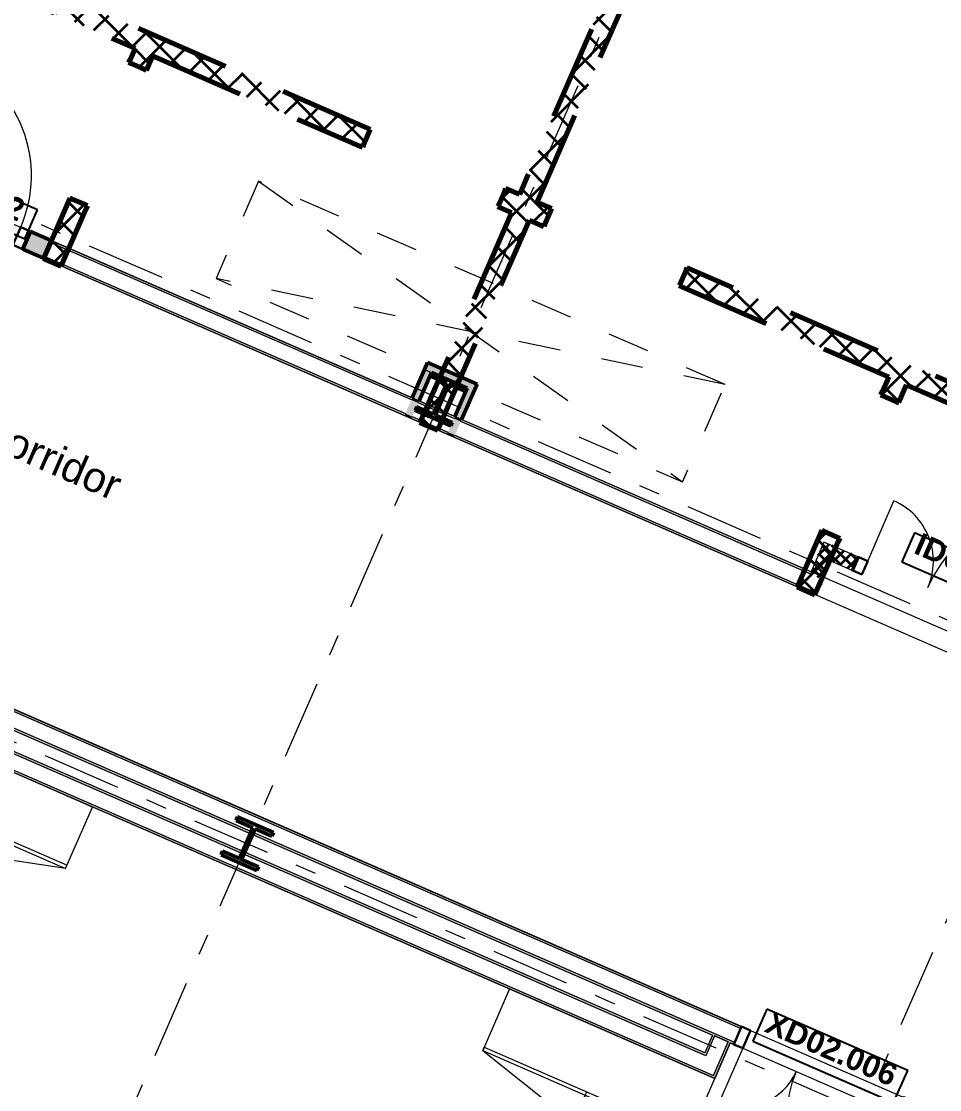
# Model space of a CAD drawing. Header units: millimetres. Extents: x -37281 to 954596, y -59787 to 956680.
# Drawn here: x 38140 to 44293, y -9104 to -1945 of the extents above; entities that cross this region are included whole.
import ezdxf
from ezdxf.enums import TextEntityAlignment as Align

# ---------------------------------------------------------------- set-up
doc = ezdxf.new("R2010")
doc.units = ezdxf.units.MM
doc.header["$MEASUREMENT"] = 0
for name, pattern in [('Dashed', [564.444447, 282.222223, -282.222223]), ('Double Dashed', [1093.611073, 529.166651, -211.666656, 141.111112, -211.666656]), ('Long Dashed', [1058.333302, 634.99999, -423.333311])]:
    doc.linetypes.add(name, pattern=pattern)
for name, color, linetype, lineweight in [('0_Pen_No__1', 7, 'Continuous', 13), ('A-25-M_Wall_Int_Pen_No__1', 7, 'Continuous', 13), ('A-95-P_Drawing_Pen_No__1', 7, 'Continuous', 13), ('ArchiCAD Door Markers_Pen_No__1', 7, 'Continuous', 13), ('ArchiCAD Door Markers_Pen_No__5', 7, 'Continuous', 25), ('ArchiCAD Doors_Pen_No__1', 7, 'Continuous', 13), ('Demolished_A-25-M_Wall_Int_Pen_No__175', 1, 'Continuous', 35), ('Demolished_A-25-M_Wall_Int_Pen_No__177', 1, 'Continuous', 70), ('New_A-25-M_Wall_Int_Pen_No__1', 7, 'Continuous', 13), ('New_A-25-M_Wall_Int_Pen_No__155', 5, 'Continuous', 35), ('New_A-35-M_FFE_Fixed_Pen_No__4', 7, 'Continuous', 20), ('New_ArchiCAD Door Markers_Pen_No__1', 7, 'Continuous', 13), ('New_ArchiCAD Door Markers_Pen_No__5', 7, 'Continuous', 25), ('New_ArchiCAD Doors_Pen_No__1', 7, 'Continuous', 13), ('New_ArchiCAD Zone Stamps_Pen_No__9', 7, 'Continuous', 13)]:
    doc.layers.add(name, color=color, linetype=linetype, lineweight=lineweight)
for name, color, linetype in [('A-15-M_Column_Int', 7, 'Continuous'), ('A-15-MG_Structural_Grid', 7, 'Continuous'), ('A-25-M_Wall_Int', 7, 'Continuous'), ('ArchiCAD Door Markers', 7, 'Continuous'), ('ArchiCAD Doors', 7, 'Continuous'), ('Demolished_A-25-M_Wall_Int', 7, 'Continuous'), ('New_A-05-M_Gross_Int_Circulation', 7, 'Continuous'), ('New_A-25-M_Wall_Int', 7, 'Continuous'), ('New_A-35-M_FFE-Zone', 7, 'Continuous'), ('New_A-35-M_FFE_Fixed', 7, 'Continuous'), ('New_ArchiCAD Door Markers', 7, 'Continuous'), ('New_ArchiCAD Doors', 7, 'Continuous')]:
    doc.layers.add(name, color=color, linetype=linetype)
for name, color, linetype, lineweight, true_color in [('A-15-M_Column_Int_Pen_No__28', 7, 'Continuous', 50, 0x2a2a2a), ('A-15-MG_Structural_Grid_Pen_No__163', 7, 'Continuous', 0, 0x750077), ('A-25-M_Wall_Int_Pen_No__107', 7, 'Continuous', 15, 0xa6a6a6), ('ArchiCAD Doors_Pen_No__43', 7, 'Continuous', 30, 0x444444), ('ArchiCAD Doors_Pen_No__63', 7, 'Continuous', 20, 0x606060), ('New_A-05-M_Gross_Int_Circulation_Pen_No__74', 7, 'Continuous', 20, 0x606060), ('New_A-25-M_Wall_Int_Pen_No__27', 7, 'Continuous', 50, 0x2a2a2a), ('New_A-35-M_FFE-Zone_Pen_No__74', 7, 'Continuous', 20, 0x606060), ('New_ArchiCAD Doors_Pen_No__27', 7, 'Continuous', 50, 0x2a2a2a), ('New_ArchiCAD Doors_Pen_No__43', 7, 'Continuous', 30, 0x444444), ('New_ArchiCAD Doors_Pen_No__63', 7, 'Continuous', 20, 0x606060)]:
    doc.layers.add(name, color=color, linetype=linetype, lineweight=lineweight, true_color=true_color)
doc.styles.add('GENERATED_STYLE_1', font='')
doc.styles.add('GENERATED_STYLE_2', font='')
doc.styles.add('GENERATED_STYLE_3', font='')
doc.styles.add('GENERATED_STYLE_4', font='')
doc.styles.get('GENERATED_STYLE_1').set_extended_font_data('Swis721 BT', bold=True)
doc.styles.get('GENERATED_STYLE_2').set_extended_font_data('Arial', bold=True)
doc.styles.get('GENERATED_STYLE_3').set_extended_font_data('Arial')
doc.styles.get('GENERATED_STYLE_4').set_extended_font_data('Swis721 BT')
pattern_1 = [(45, (0, 0), (-35.35534, 35.35534), []), (135, (0, 0), (35.35534, 35.35534), [])]
pattern_2 = [(45, (0, 0), (-91.92388, 91.92388), []), (135, (0, 0), (91.92388, 91.92388), [])]

# ---------------------------------------------------------------- blocks, each defined once
blk = doc.blocks.new('Materials Lab_INB 2207_2_3', base_point=(39119.4, -12154.1))
at = {"layer": 'New_A-35-M_FFE-Zone_Pen_No__74', "linetype": 'Continuous'}
for p, q in [((42786.2, -9028.5), (37241.4, -6610.7)), ((42890.1, -8790.2), (42786.2, -9028.5)), ((44194.2, -9358.8), (42890.1, -8790.2))]:
    blk.add_line(p, q, dxfattribs=at)
at = {"layer": 'New_ArchiCAD Zone Stamps_Pen_No__9'}
for tag, height, style, p in [('ROOM_NAME', 250, 'GENERATED_STYLE_2', (41292.7, -9338.8)), ('zoneNameLine2', 250, 'GENERATED_STYLE_2', (41104.3, -9770.9)), ('ROOM_NUMBER', 200, 'GENERATED_STYLE_3', (40915.9, -10191.6)), ('measuredAreaCode', 200, 'GENERATED_STYLE_3', (40758.8, -10551.8)), ('DUMMY_649', 200, 'GENERATED_STYLE_3', (41066.2, -10685.8)), ('DUMMY_650', 200, 'GENERATED_STYLE_3', (41555.6, -10899.2)), ('DUMMY_651', 133.3, 'GENERATED_STYLE_3', (41834.9, -11005.7))]:
    blk.add_attdef(tag, text='', height=height, rotation=336.44041, dxfattribs=dict(at, style=style)).set_placement(p, align=Align.TOP_LEFT)
blk = doc.blocks.new('Hub Circulation-Second_SF014_18_3', base_point=(12677, 5772.6))
at = {"layer": 'New_A-05-M_Gross_Int_Circulation_Pen_No__74', "linetype": 'Continuous'}
for p, q in [((49095.7, -8245.2), (35222.8, -2195.9)), ((29646.1, -2873.4), (47957.5, -10858))]:
    blk.add_line(p, q, dxfattribs=at)
at = {"layer": 'New_ArchiCAD Zone Stamps_Pen_No__9'}
for tag, height, style, p in [('ROOM_NAME', 250, 'GENERATED_STYLE_2', (11346.7, 7549.1)), ('zoneNameLine2', 250, 'GENERATED_STYLE_2', (11158.2, 7117)), ('ROOM_NUMBER', 200, 'GENERATED_STYLE_3', (10969.8, 6696.3)), ('measuredAreaCode', 200, 'GENERATED_STYLE_3', (10812.8, 6336.2)), ('ROOM_WALLS_PRM', 200, 'GENERATED_STYLE_3', (11120.2, 6202.1)), ('DUMMY_649', 200, 'GENERATED_STYLE_3', (11749.4, 5927.8)), ('DUMMY_650', 133.3, 'GENERATED_STYLE_3', (12028.6, 5821.2))]:
    blk.add_attdef(tag, text='', height=height, rotation=336.44041, dxfattribs=dict(at, style=style)).set_placement(p, align=Align.TOP_LEFT)
blk = doc.blocks.new('Computer Lab 1_INB 2206_20_3', base_point=(40618.3, 1416.6))
at = {"layer": 'New_A-35-M_FFE-Zone_Pen_No__74', "linetype": 'Continuous'}
blk.add_line((31877.4, -595.3), (45179.2, -6395.6), dxfattribs=at)
at = {"layer": 'New_ArchiCAD Zone Stamps_Pen_No__9'}
for tag, height, style, p in [('ROOM_NAME', 250, 'GENERATED_STYLE_2', (39881.4, 2934.4)), ('zoneNameLine2', 250, 'GENERATED_STYLE_2', (39693, 2502.2)), ('ROOM_NUMBER', 200, 'GENERATED_STYLE_3', (39504.6, 2081.5)), ('measuredAreaCode', 200, 'GENERATED_STYLE_3', (39347.6, 1721.4)), ('DUMMY_649', 200, 'GENERATED_STYLE_3', (39655, 1587.4)), ('DUMMY_650', 200, 'GENERATED_STYLE_3', (40284.1, 1313)), ('DUMMY_651', 133.3, 'GENERATED_STYLE_3', (40563.4, 1206.5))]:
    blk.add_attdef(tag, text='', height=height, rotation=336.44041, dxfattribs=dict(at, style=style)).set_placement(p, align=Align.TOP_LEFT)
blk = doc.blocks.new('Double Door Asymmetric 19')
at = {"layer": 'ArchiCAD Doors_Pen_No__1', "linetype": 'Continuous'}
for p, q in [((-623.4, 0), (-635.4, 0)), ((-623.4, 0), (-623.4, -15)), ((623.4, 0), (623.4, -15)), ((623.4, 0), (635.4, 0)), ((-623.4, -15), (-623.4, -115)), ((623.4, -15), (623.4, -115)), ((-623.4, -130), (-635.4, -130)), ((-623.4, -115), (-623.4, -130)), ((623.4, -115), (623.4, -130)), ((623.4, -130), (635.4, -130))]:
    blk.add_line(p, q, dxfattribs=at)
at = {"layer": 'ArchiCAD Doors_Pen_No__43', "linetype": 'Continuous'}
for p, q in [((-557.4, 0), (-623.4, 0)), ((-623.4, 0), (-623.4, -130)), ((-557.4, -130), (-557.4, 0)), ((623.4, 0), (557.4, 0)), ((557.4, 0), (557.4, -130)), ((623.4, -130), (623.4, 0)), ((-623.4, -130), (-557.4, -130)), ((557.4, -130), (623.4, -130))]:
    blk.add_line(p, q, dxfattribs=at)
at = {"layer": 'ArchiCAD Doors_Pen_No__63', "linetype": 'Continuous'}
for p, q in [((-557.4, 0), (-557.4, 724.9)), ((557.4, 0), (557.4, 390))]:
    blk.add_line(p, q, dxfattribs=at)
for centre, radius, start, end in [((-557.4, 0), 724.9, 0, 90), ((557.4, 0), 390, 90, 180)]:
    blk.add_arc(centre, radius, start, end, dxfattribs=at)
blk = doc.blocks.new('Door Stamp 17_3')
at = {"layer": 'ArchiCAD Door Markers_Pen_No__5', "linetype": 'Continuous'}
for p, q in [((514.6, -70), (-514.6, -70)), ((-514.6, -70), (-514.6, -305.7)), ((514.6, -70), (-514.6, -70)), ((514.6, -305.7), (514.6, -70)), ((-514.6, -305.7), (514.6, -305.7))]:
    blk.add_line(p, q, dxfattribs=at)
at = {"layer": 'ArchiCAD Door Markers_Pen_No__1', "style": 'GENERATED_STYLE_2'}
blk.add_attdef('AC_WIDO_ID', text='', height=150, rotation=180, dxfattribs=at).set_placement((457.5, -21.1), align=Align.BOTTOM_LEFT)
blk = doc.blocks.new('Wall_17_3', base_point=(47983.5, -10869.4))
at = {"layer": 'A-25-M_Wall_Int_Pen_No__107', "linetype": 'Continuous'}
for points in [[(37171.8, -6154.9), (37165.8, -6168.7), (42959.7, -8695.1), (42965.7, -8681.3)], [(37119.8, -6274.1), (42913.7, -8800.5), (42919.7, -8786.7), (37125.8, -6260.3)]]:
    blk.add_hatch(color=256, dxfattribs=at).paths.add_polyline_path(points)
at = {"layer": 'A-25-M_Wall_Int_Pen_No__1', "linetype": 'Continuous'}
for p, q in [((42959.7, -8695.1), (37165.8, -6168.7)), ((37125.8, -6260.3), (42919.7, -8786.7)), ((42919.7, -8786.7), (42959.7, -8695.1)), ((42965.7, -8681.3), (42954.7, -8676.5)), ((42959.7, -8695.1), (42965.7, -8681.3)), ((42913.7, -8800.5), (42902.7, -8795.7)), ((42913.7, -8800.5), (42919.7, -8786.7))]:
    blk.add_line(p, q, dxfattribs=at)
at = {"layer": 'A-25-M_Wall_Int_Pen_No__1', "linetype": 'Continuous', "flags": 128}
for points in [[(42965.7, -8681.3), (37171.8, -6154.9)], [(37330.7, -6366), (42770.9, -8738.2)], [(42784.7, -8744.2), (42876.4, -8784.2)], [(42890.1, -8790.2), (42913.7, -8800.5)]]:
    blk.add_lwpolyline(points, dxfattribs=at)
at = {"layer": 'ArchiCAD Door Markers'}
ref = blk.add_blockref('Door Stamp 17_3', (43485.2, -9049.7), dxfattribs=dict(at, rotation=156.4404223514509))
ref.add_attrib('AC_WIDO_ID', 'XD02.006', dxfattribs={"layer": 'ArchiCAD Door Markers_Pen_No__1', "color": 7, "height": 150, "rotation": 336.44042, "style": 'GENERATED_STYLE_2'}).set_placement((43093.8, -8753.7), align=Align.BOTTOM_LEFT)
at = {"layer": 'ArchiCAD Doors', "color": 251, "linetype": 'Continuous', "lineweight": 20, "true_color": 0x606060, "zscale": 1000, "rotation": 156.4404223514508}
blk.add_blockref('Double Door Asymmetric 19', (43485.2, -9049.7), dxfattribs=at)
blk = doc.blocks.new('Wall_45_3', base_point=(38288, -3532.5))
at = {"layer": 'A-25-M_Wall_Int_Pen_No__107', "linetype": 'Continuous'}
for points in [[(40759.4, -4468.3), (38340, -3413.3), (38334, -3427.1), (40753.4, -4482.1)], [(40713.4, -4573.7), (38294, -3518.7), (38288, -3532.5), (40707.4, -4587.5)], [(41044.6, -4592.7), (40805.2, -4488.3), (40799.2, -4502.1), (41038.6, -4606.4)], [(40998.6, -4698.1), (40759.3, -4593.7), (40753.3, -4607.5), (40992.6, -4711.8)], [(43431.2, -5633.4), (41090.4, -4612.7), (41084.4, -4626.4), (43425.2, -5647.1)], [(43462.7, -5772.6), (41044.5, -4718.1), (41038.5, -4731.8), (43456.7, -5786.3)], [(43425.2, -5647.1), (43435.5, -5651.6), (43431.2, -5633.4)], [(43462.7, -5772.6), (43456.7, -5786.3), (43468.1, -5791.3), (43463.9, -5773.1)]]:
    blk.add_hatch(color=256, dxfattribs=at).paths.add_polyline_path(points)
at = {"layer": 'New_A-25-M_Wall_Int_Pen_No__155', "linetype": 'Continuous', "lineweight": 0, "true_color": 0x00007f}
for points in [[(40799.2, -4502.1), (40753.4, -4482.1), (40713.4, -4573.7), (40759.3, -4593.7)], [(40805.2, -4488.3), (40759.4, -4468.3), (40753.4, -4482.1), (40799.2, -4502.1)], [(40759.3, -4593.7), (40713.4, -4573.7), (40707.4, -4587.5), (40753.3, -4607.5)], [(41084.4, -4626.4), (41038.6, -4606.4), (40998.6, -4698.1), (41044.5, -4718.1)], [(41090.4, -4612.7), (41044.6, -4592.7), (41038.6, -4606.4), (41084.4, -4626.4)], [(41044.5, -4718.1), (40998.6, -4698.1), (40992.6, -4711.8), (41038.5, -4731.8)]]:
    blk.add_hatch(color=176, dxfattribs=at).paths.add_polyline_path(points)
at = {"layer": 'New_A-25-M_Wall_Int_Pen_No__155', "linetype": 'Continuous'}
h = blk.add_hatch(dxfattribs=at)
h.set_pattern_fill('Grid_5x5_Diagonal_0003', color=256, style=0, pattern_type=2)
h.set_pattern_definition(pattern_1)
h.paths.add_polyline_path([(43462.7, -5772.6), (43463.9, -5773.1), (43463.4, -5770.9)])
at = {"layer": 'A-25-M_Wall_Int_Pen_No__1', "linetype": 'Continuous'}
for p, q in [((40753.4, -4482.1), (38334, -3427.1)), ((38294, -3518.7), (40713.4, -4573.7)), ((41038.6, -4606.4), (40799.2, -4502.1)), ((40759.3, -4593.7), (40998.6, -4698.1)), ((43435.5, -5651.6), (41084.4, -4626.4)), ((41044.5, -4718.1), (43396.7, -5743.8)), ((43396.7, -5743.8), (43462.7, -5772.6))]:
    blk.add_line(p, q, dxfattribs=at)
at = {"layer": 'A-25-M_Wall_Int_Pen_No__1', "linetype": 'Continuous', "flags": 128}
for points in [[(38294, -3518.7), (38334, -3427.1)], [(38334, -3427.1), (38340, -3413.3)], [(40759.4, -4468.3), (38340, -3413.3)], [(38288, -3532.5), (38294, -3518.7)], [(38288, -3532.5), (43468.1, -5791.3)], [(41044.6, -4592.7), (40805.2, -4488.3)], [(43431.2, -5633.4), (41090.4, -4612.7)]]:
    blk.add_lwpolyline(points, dxfattribs=at)
blk = doc.blocks.new('Door Stamp 17[4]_3', base_point=(37687.6, -3270.7))
at = {"layer": 'New_ArchiCAD Door Markers_Pen_No__5', "linetype": 'Continuous'}
for p, q in [((37352.4, -2817.1), (37267.8, -3011.2)), ((38248.1, -3207.7), (37352.4, -2817.1)), ((37267.8, -3011.2), (38163.4, -3401.8)), ((37267.8, -3011.2), (38163.4, -3401.8)), ((38163.4, -3401.8), (38248.1, -3207.7))]:
    blk.add_line(p, q, dxfattribs=at)
at = {"layer": 'New_ArchiCAD Door Markers_Pen_No__1', "style": 'GENERATED_STYLE_1'}
blk.add_attdef('AC_WIDO_ID', text='', height=150, rotation=336.44041, dxfattribs=at).set_placement((37321.7, -2990), align=Align.BOTTOM_LEFT)
blk = doc.blocks.new('Door 19[3]_3')
at = {"layer": 'New_ArchiCAD Doors_Pen_No__27', "linetype": 'Continuous'}
for p, q in [((37276.7, -2949.7), (37224.7, -3068.8)), ((38202.5, -3353.4), (38150.5, -3472.5))]:
    blk.add_line(p, q, dxfattribs=at)
at = {"layer": 'New_ArchiCAD Doors_Pen_No__43', "linetype": 'Continuous'}
for p, q in [((37276.7, -2949.7), (37224.7, -3068.8)), ((37231.1, -3071.6), (37283.1, -2952.5)), ((37283.1, -2952.5), (37276.7, -2949.7)), ((37283.1, -2952.5), (37343.6, -2978.9)), ((37343.6, -2978.9), (37291.6, -3098)), ((37231.1, -3071.6), (37224.7, -3068.8)), ((37291.6, -3098), (37231.1, -3071.6)), ((38083.6, -3443.4), (38135.6, -3324.2)), ((38135.6, -3324.2), (38196.1, -3350.6)), ((38196.1, -3350.6), (38144.1, -3469.7)), ((38202.5, -3353.4), (38150.5, -3472.5)), ((38196.1, -3350.6), (38202.5, -3353.4)), ((38144.1, -3469.7), (38083.6, -3443.4)), ((38144.1, -3469.7), (38150.5, -3472.5))]:
    blk.add_line(p, q, dxfattribs=at)
at = {"layer": 'New_ArchiCAD Doors_Pen_No__63', "linetype": 'Continuous'}
blk.add_line((37343.6, -2978.9), (37688.9, -2186.9), dxfattribs=at)
blk.add_arc((37343.6, -2978.9), 864, 336.44041, 66.44041, dxfattribs=at)
at = {"layer": 'New_ArchiCAD Door Markers'}
ref = blk.add_blockref('Door Stamp 17[4]_3', (37687.6, -3270.7), dxfattribs=at)
ref.add_attrib('AC_WIDO_ID', 'ID02.002', dxfattribs={"layer": 'New_ArchiCAD Door Markers_Pen_No__1', "color": 7, "height": 150, "rotation": 336.44041, "style": 'GENERATED_STYLE_1'}).set_placement((37321.7, -2990), align=Align.BOTTOM_LEFT)
blk = doc.blocks.new('Wall_54_3', base_point=(38288, -3532.5))
at = {"layer": 'New_A-25-M_Wall_Int_Pen_No__155', "linetype": 'Continuous', "lineweight": 0, "true_color": 0x00007f}
for points in [[(35274.7, -2076.7), (35222.8, -2195.9), (37224.7, -3068.8), (37276.7, -2949.7)], [(38150.5, -3472.5), (38288, -3532.5), (38340, -3413.3), (38202.5, -3353.4)]]:
    blk.add_hatch(color=176, dxfattribs=at).paths.add_polyline_path(points)
at = {"layer": 'New_A-25-M_Wall_Int_Pen_No__27', "linetype": 'Continuous'}
for p, q in [((37276.7, -2949.7), (37224.7, -3068.8)), ((38202.5, -3353.4), (38150.5, -3472.5))]:
    blk.add_line(p, q, dxfattribs=at)
at = {"layer": 'New_A-25-M_Wall_Int_Pen_No__27', "linetype": 'Continuous', "flags": 128}
for points in [[(35274.7, -2076.7), (35222.8, -2195.9)], [(37276.7, -2949.7), (35274.7, -2076.7)], [(35222.8, -2195.9), (37224.7, -3068.8)], [(38340, -3413.3), (38202.5, -3353.4)], [(38288, -3532.5), (38340, -3413.3)], [(38150.5, -3472.5), (38288, -3532.5)]]:
    blk.add_lwpolyline(points, dxfattribs=at)
at = {"layer": 'New_ArchiCAD Doors', "color": 251, "linetype": 'Continuous', "lineweight": 20, "true_color": 0x606060}
blk.add_blockref('Door 19[3]_3', (0, 0), dxfattribs=at)
blk = doc.blocks.new('Wall_61_3', base_point=(37107.6, -6552.3))
at = {"layer": 'A-25-M_Wall_Int_Pen_No__107', "linetype": 'Continuous'}
for points in [[(42719, -8857.4), (37278.7, -6485.1), (37272.7, -6498.9), (42726.8, -8877.1)], [(37226.8, -6604.3), (42786.2, -9028.5), (42778.5, -9008.7), (37232.8, -6590.5)]]:
    blk.add_hatch(color=256, dxfattribs=at).paths.add_polyline_path(points)
at = {"layer": 'A-25-M_Wall_Int_Pen_No__1', "linetype": 'Continuous'}
for p, q in [((42726.8, -8877.1), (37272.7, -6498.9)), ((37232.8, -6590.5), (42778.5, -9008.7))]:
    blk.add_line(p, q, dxfattribs=at)
at = {"layer": 'A-25-M_Wall_Int_Pen_No__1', "linetype": 'Continuous', "flags": 128}
for points in [[(37272.7, -6498.9), (37232.8, -6590.5)], [(42719, -8857.4), (37278.7, -6485.1)], [(37226.8, -6604.3), (42786.2, -9028.5)]]:
    blk.add_lwpolyline(points, dxfattribs=at)
blk = doc.blocks.new('Wall_62_3', base_point=(42786.2, -9028.5))
at = {"layer": 'A-25-M_Wall_Int_Pen_No__107', "linetype": 'Continuous'}
for points in [[(42770.9, -8738.2), (42719, -8857.4), (42726.8, -8877.1), (42784.7, -8744.2)], [(42786.2, -9028.5), (42890.1, -8790.2), (42876.4, -8784.2), (42778.5, -9008.7)]]:
    blk.add_hatch(color=256, dxfattribs=at).paths.add_polyline_path(points)
at = {"layer": 'A-25-M_Wall_Int_Pen_No__1', "linetype": 'Continuous'}
for p, q in [((42784.7, -8744.2), (42726.8, -8877.1)), ((42778.5, -9008.7), (42876.4, -8784.2))]:
    blk.add_line(p, q, dxfattribs=at)
at = {"layer": 'A-25-M_Wall_Int_Pen_No__1', "linetype": 'Continuous', "flags": 128}
for points in [[(42770.9, -8738.2), (42719, -8857.4)], [(42876.4, -8784.2), (42784.7, -8744.2)], [(42786.2, -9028.5), (42890.1, -8790.2)]]:
    blk.add_lwpolyline(points, dxfattribs=at)
blk = doc.blocks.new('Wall_84_3', base_point=(40810.9, -4633.3))
at = {"layer": 'Demolished_A-25-M_Wall_Int_Pen_No__175', "linetype": 'Continuous'}
h = blk.add_hatch(dxfattribs=at)
h.set_pattern_fill('Concrete_Block_0003', color=256, style=0, pattern_type=2)
h.set_pattern_definition(pattern_2)
h.paths.add_polyline_path([(45344.2, 5763), (41476.9, -3105.9), (41490.6, -3111.9), (41582.3, -3151.9), (41596, -3157.9), (45463.4, 5711), (45449.6, 5717), (45357.9, 5757)])
h = blk.add_hatch(dxfattribs=at)
h.set_pattern_fill('Concrete_Block_0003', color=256, style=0, pattern_type=2)
h.set_pattern_definition(pattern_2)
h.paths.add_polyline_path([(41424.9, -3225.1), (40810.9, -4633.3), (40824.6, -4639.3), (40916.3, -4679.3), (40930, -4685.3), (41544.1, -3277.1), (41530.3, -3271.1), (41438.7, -3231.1)])
at = {"layer": 'Demolished_A-25-M_Wall_Int_Pen_No__177', "linetype": 'Long Dashed', "flags": 128}
for points in [[(45344.2, 5763), (41476.9, -3105.9)], [(41596, -3157.9), (45463.4, 5711)], [(41424.9, -3225.1), (40810.9, -4633.3)], [(40930, -4685.3), (41544.1, -3277.1)], [(40810.9, -4633.3), (40930, -4685.3)]]:
    blk.add_lwpolyline(points, dxfattribs=at)
blk = doc.blocks.new('Wall_85_3', base_point=(49735.5, -6852))
at = {"layer": 'Demolished_A-25-M_Wall_Int_Pen_No__175', "linetype": 'Continuous'}
h = blk.add_hatch(dxfattribs=at)
h.set_pattern_fill('Concrete_Block_0003', color=256, style=0, pattern_type=2)
h.set_pattern_definition(pattern_2)
h.paths.add_polyline_path([(34299.4, -115.4), (40425.4, -2788.9), (40431.4, -2775.1), (40471.4, -2683.5), (40477.4, -2669.7), (34351.4, 3.8), (34345.4, -10), (34305.4, -101.6)])
h = blk.add_hatch(dxfattribs=at)
h.set_pattern_fill('Concrete_Block_0003', color=256, style=0, pattern_type=2)
h.set_pattern_definition(pattern_2)
h.paths.add_polyline_path([(41339.2, -3171.3), (41333.2, -3185.1), (41640.4, -3319.1), (41646.4, -3305.4), (41686.4, -3213.7), (41692.3, -3200), (41385.2, -3065.9), (41379.2, -3079.7)])
h = blk.add_hatch(dxfattribs=at)
h.set_pattern_fill('Concrete_Block_0003', color=256, style=0, pattern_type=2)
h.set_pattern_definition(pattern_2)
h.paths.add_polyline_path([(42554.1, -3701.5), (42548.1, -3715.3), (48674.2, -6388.8), (48680.2, -6375.1), (48720.2, -6283.4), (48726.2, -6269.7), (42600.1, -3596.1), (42594.1, -3609.9)])
at = {"layer": 'Demolished_A-25-M_Wall_Int_Pen_No__177', "linetype": 'Long Dashed'}
for p, q in [((40471.4, -2683.5), (40431.4, -2775.1)), ((40477.4, -2669.7), (40457.3, -2660.9)), ((40477.4, -2669.7), (40471.4, -2683.5)), ((40425.4, -2788.9), (40405.3, -2780.1)), ((40431.4, -2775.1), (40425.4, -2788.9)), ((41385.2, -3065.9), (41379.2, -3079.7)), ((41385.2, -3065.9), (41405.4, -3074.7)), ((41379.2, -3079.7), (41339.2, -3171.3)), ((41339.2, -3171.3), (41333.2, -3185.1)), ((41333.2, -3185.1), (41353.4, -3193.9)), ((41686.4, -3213.7), (41646.4, -3305.4)), ((41692.3, -3200), (41672.2, -3191.2)), ((41692.3, -3200), (41686.4, -3213.7)), ((41640.4, -3319.1), (41620.2, -3310.3)), ((41646.4, -3305.4), (41640.4, -3319.1)), ((42594.1, -3609.9), (42554.1, -3701.5)), ((42600.1, -3596.1), (42594.1, -3609.9)), ((42600.1, -3596.1), (42620.3, -3604.9)), ((42554.1, -3701.5), (42548.1, -3715.3)), ((42548.1, -3715.3), (42568.3, -3724.1))]:
    blk.add_line(p, q, dxfattribs=at)
at = {"layer": 'Demolished_A-25-M_Wall_Int_Pen_No__177', "linetype": 'Long Dashed', "flags": 128}
for points in [[(40477.4, -2669.7), (34351.4, 3.8)], [(35837.4, -786.6), (38902.2, -2124.1)], [(39021.4, -2176.1), (40425.4, -2788.9)], [(41476.9, -3105.9), (41385.2, -3065.9)], [(41333.2, -3185.1), (41424.9, -3225.1)], [(41692.3, -3200), (41596, -3157.9)], [(41544.1, -3277.1), (41640.4, -3319.1)], [(48726.2, -6269.7), (42600.1, -3596.1)], [(42548.1, -3715.3), (43952.3, -4328.1)], [(44071.4, -4380.1), (47136.3, -5717.6)]]:
    blk.add_lwpolyline(points, dxfattribs=at)
blk = doc.blocks.new('Wall_87_3', base_point=(38902.2, -2124.1))
at = {"layer": 'Demolished_A-25-M_Wall_Int_Pen_No__175', "linetype": 'Continuous'}
h = blk.add_hatch(dxfattribs=at)
h.set_pattern_fill('Concrete_Block_0003', color=256, style=0, pattern_type=2)
h.set_pattern_definition(pattern_2)
h.paths.add_polyline_path([(38859.8, -2221.4), (38873.6, -2227.4), (38965.2, -2267.4), (38979, -2273.4), (39021.4, -2176.1), (39007.6, -2170.1), (38916, -2130.1), (38902.2, -2124.1)])
h = blk.add_hatch(dxfattribs=at)
h.set_pattern_fill('Concrete_Block_0003', color=256, style=0, pattern_type=2)
h.set_pattern_definition(pattern_2)
h.paths.add_polyline_path([(38463.9, -3129.4), (38287.8, -3533.2), (38301.6, -3539.2), (38393.2, -3579.1), (38407, -3585.1), (38583.1, -3181.3), (38569.3, -3175.3), (38477.7, -3135.4)])
at = {"layer": 'Demolished_A-25-M_Wall_Int_Pen_No__177', "linetype": 'Long Dashed'}
for p, q in [((38859.8, -2221.4), (38868.6, -2201.3)), ((38873.6, -2227.4), (38859.8, -2221.4)), ((38965.2, -2267.4), (38873.6, -2227.4)), ((38979, -2273.4), (38965.2, -2267.4)), ((38979, -2273.4), (38987.8, -2253.2)), ((38463.9, -3129.4), (38455.1, -3149.5)), ((38477.7, -3135.4), (38463.9, -3129.4)), ((38569.3, -3175.3), (38477.7, -3135.4)), ((38583.1, -3181.3), (38569.3, -3175.3)), ((38583.1, -3181.3), (38574.3, -3201.5))]:
    blk.add_line(p, q, dxfattribs=at)
at = {"layer": 'Demolished_A-25-M_Wall_Int_Pen_No__177', "linetype": 'Long Dashed', "flags": 128}
for points in [[(38902.2, -2124.1), (38859.8, -2221.4)], [(38979, -2273.4), (39021.4, -2176.1)], [(38463.9, -3129.4), (38287.8, -3533.2)], [(38407, -3585.1), (38583.1, -3181.3)], [(38287.8, -3533.2), (38407, -3585.1)]]:
    blk.add_lwpolyline(points, dxfattribs=at)
blk = doc.blocks.new('Wall_90_3', base_point=(43457.7, -5787.5))
at = {"layer": 'Demolished_A-25-M_Wall_Int_Pen_No__175', "linetype": 'Continuous'}
h = blk.add_hatch(dxfattribs=at)
h.set_pattern_fill('Concrete_Block_0003', color=256, style=0, pattern_type=2)
h.set_pattern_definition(pattern_2)
h.paths.add_polyline_path([(43952.3, -4328.1), (43900, -4447.8), (43913.8, -4453.8), (44005.4, -4493.8), (44019.2, -4499.8), (44071.4, -4380.1), (44057.7, -4374.1), (43966, -4334.1)])
h = blk.add_hatch(dxfattribs=at)
h.set_pattern_fill('Concrete_Block_0003', color=256, style=0, pattern_type=2)
h.set_pattern_definition(pattern_2)
h.paths.add_polyline_path([(43504.1, -5355.8), (43338.5, -5735.5), (43352.3, -5741.5), (43443.9, -5781.5), (43457.7, -5787.5), (43623.3, -5407.7), (43609.5, -5401.7), (43517.9, -5361.8)])
at = {"layer": 'Demolished_A-25-M_Wall_Int_Pen_No__177', "linetype": 'Long Dashed'}
for p, q in [((43900, -4447.8), (43908.8, -4427.7)), ((43900, -4447.8), (43913.8, -4453.8)), ((43913.8, -4453.8), (44005.4, -4493.8)), ((44005.4, -4493.8), (44019.2, -4499.8)), ((44019.2, -4499.8), (44028, -4479.6)), ((43504.1, -5355.8), (43495.3, -5375.9)), ((43504.1, -5355.8), (43517.9, -5361.8)), ((43517.9, -5361.8), (43609.5, -5401.7)), ((43609.5, -5401.7), (43623.3, -5407.7)), ((43623.3, -5407.7), (43614.5, -5427.9))]:
    blk.add_line(p, q, dxfattribs=at)
at = {"layer": 'Demolished_A-25-M_Wall_Int_Pen_No__177', "linetype": 'Long Dashed', "flags": 128}
for points in [[(43952.3, -4328.1), (43900, -4447.8)], [(44019.2, -4499.8), (44071.4, -4380.1)], [(43504.1, -5355.8), (43338.5, -5735.5)], [(43457.7, -5787.5), (43623.3, -5407.7)], [(43338.5, -5735.5), (43457.7, -5787.5)]]:
    blk.add_lwpolyline(points, dxfattribs=at)
blk = doc.blocks.new('Wall_103_3', base_point=(40992.6, -4711.8))
at = {"layer": 'New_A-25-M_Wall_Int_Pen_No__155', "linetype": 'Continuous', "lineweight": 0, "true_color": 0x00007f}
blk.add_hatch(color=176, dxfattribs=at).paths.add_polyline_path([(41090.4, -4612.7), (41193.5, -4376.3), (41127.7, -4402.2), (41044.6, -4592.7)])
at = {"layer": 'New_A-25-M_Wall_Int_Pen_No__27', "linetype": 'Continuous', "flags": 128}
for points in [[(41127.7, -4402.2), (41044.6, -4592.7)], [(41090.4, -4612.7), (41193.5, -4376.3)]]:
    blk.add_lwpolyline(points, dxfattribs=at)
blk = doc.blocks.new('Wall_106_3', base_point=(40753.3, -4607.5))
at = {"layer": 'New_A-25-M_Wall_Int_Pen_No__155', "linetype": 'Continuous', "lineweight": 0, "true_color": 0x00007f}
blk.add_hatch(color=176, dxfattribs=at).paths.add_polyline_path([(40805.2, -4488.3), (40888.3, -4297.8), (40862.5, -4232), (40759.4, -4468.3)])
at = {"layer": 'New_A-25-M_Wall_Int_Pen_No__27', "linetype": 'Continuous', "flags": 128}
for points in [[(40862.5, -4232), (40759.4, -4468.3)], [(40805.2, -4488.3), (40888.3, -4297.8)]]:
    blk.add_lwpolyline(points, dxfattribs=at)
blk = doc.blocks.new('Wall_107_3', base_point=(40888.3, -4297.8))
at = {"layer": 'New_A-25-M_Wall_Int_Pen_No__155', "linetype": 'Continuous', "lineweight": 0, "true_color": 0x00007f}
blk.add_hatch(color=176, dxfattribs=at).paths.add_polyline_path([(40888.3, -4297.8), (41127.7, -4402.2), (41193.5, -4376.3), (40862.5, -4232)])
at = {"layer": 'New_A-25-M_Wall_Int_Pen_No__27', "linetype": 'Continuous', "flags": 128}
for points in [[(41193.5, -4376.3), (40862.5, -4232)], [(40888.3, -4297.8), (41127.7, -4402.2)]]:
    blk.add_lwpolyline(points, dxfattribs=at)
blk = doc.blocks.new('Door Stamp 17[23]_3', base_point=(44397.6, -5923.9))
at = {"layer": 'New_ArchiCAD Door Markers_Pen_No__5', "linetype": 'Continuous'}
for p, q in [((44124.1, -5373.7), (44039.5, -5567.9)), ((45019.8, -5764.3), (44124.1, -5373.7)), ((44039.5, -5567.9), (44935.2, -5958.4)), ((44039.5, -5567.9), (44935.2, -5958.4)), ((44935.2, -5958.4), (45019.8, -5764.3))]:
    blk.add_line(p, q, dxfattribs=at)
at = {"layer": 'New_ArchiCAD Door Markers_Pen_No__1', "style": 'GENERATED_STYLE_1'}
blk.add_attdef('AC_WIDO_ID', text='', height=150, rotation=336.44041, dxfattribs=at).set_placement((44093.4, -5546.6), align=Align.BOTTOM_LEFT)
blk = doc.blocks.new('Double Door Asymmetric 19[24]_3')
at = {"layer": 'New_ArchiCAD Doors_Pen_No__1', "linetype": 'Continuous'}
for p, q in [((43739.3, -5544.6), (43710.6, -5610.6)), ((43744.3, -5533.2), (43739.3, -5544.6)), ((43710.6, -5610.6), (43705.6, -5622.1)), ((45123.5, -6148.2), (45094.7, -6214.2)), ((45128.5, -6136.7), (45123.5, -6148.2)), ((45094.7, -6214.2), (45089.7, -6225.6))]:
    blk.add_line(p, q, dxfattribs=at)
at = {"layer": 'New_ArchiCAD Doors_Pen_No__43', "linetype": 'Continuous'}
for p, q in [((43744.3, -5533.2), (43705.6, -5622.1)), ((43750.8, -5536), (43712, -5624.9)), ((43750.8, -5536), (43744.3, -5533.2)), ((43811.3, -5562.3), (43750.8, -5536)), ((43772.5, -5651.3), (43811.3, -5562.3)), ((43712, -5624.9), (43705.6, -5622.1)), ((43712, -5624.9), (43772.5, -5651.3)), ((45061.6, -6107.5), (45022.8, -6196.5)), ((45122.1, -6133.9), (45061.6, -6107.5)), ((45083.3, -6222.8), (45122.1, -6133.9)), ((45128.5, -6136.7), (45089.7, -6225.6)), ((45122.1, -6133.9), (45128.5, -6136.7)), ((45022.8, -6196.5), (45083.3, -6222.8)), ((45083.3, -6222.8), (45089.7, -6225.6))]:
    blk.add_line(p, q, dxfattribs=at)
at = {"layer": 'New_ArchiCAD Doors_Pen_No__63', "linetype": 'Continuous'}
for p, q in [((43811.3, -5562.3), (43987.1, -5159)), ((45061.6, -6107.5), (45430.9, -5260.6))]:
    blk.add_line(p, q, dxfattribs=at)
for centre, radius, start, end in [((43811.3, -5562.3), 440, 336.44041, 66.44041), ((45061.6, -6107.5), 924, 66.44041, 156.44041)]:
    blk.add_arc(centre, radius, start, end, dxfattribs=at)
at = {"layer": 'New_ArchiCAD Door Markers'}
ref = blk.add_blockref('Door Stamp 17[23]_3', (44397.6, -5923.9), dxfattribs=at)
ref.add_attrib('AC_WIDO_ID', 'ID02.001', dxfattribs={"layer": 'New_ArchiCAD Door Markers_Pen_No__1', "color": 7, "height": 150, "rotation": 336.44041, "style": 'GENERATED_STYLE_1'}).set_placement((44093.4, -5546.6), align=Align.BOTTOM_LEFT)
blk = doc.blocks.new('Wall_186_3', base_point=(45266, -6196.7))
at = {"layer": 'New_A-25-M_Wall_Int_Pen_No__155', "linetype": 'Continuous'}
h = blk.add_hatch(dxfattribs=at)
h.set_pattern_fill('Grid_5x5_Diagonal_0003', color=256, style=0, pattern_type=2)
h.set_pattern_definition(pattern_1)
h.paths.add_polyline_path([(43517.9, -5434.4), (43524.4, -5450.9), (43561.6, -5545.7), (43568.1, -5562.1), (43705.6, -5622.1), (43710.6, -5610.6), (43739.3, -5544.6), (43744.3, -5533.2)])
h = blk.add_hatch(dxfattribs=at)
h.set_pattern_fill('Grid_5x5_Diagonal_0003', color=256, style=0, pattern_type=2)
h.set_pattern_definition(pattern_1)
h.paths.add_polyline_path([(45094.7, -6214.2), (45089.7, -6225.6), (45227.2, -6285.6), (45232.2, -6274.1), (45261, -6208.1), (45266, -6196.7), (45128.5, -6136.7), (45123.5, -6148.2)])
at = {"layer": 'New_A-25-M_Wall_Int_Pen_No__1', "linetype": 'Continuous'}
for p, q in [((43739.3, -5544.6), (43710.6, -5610.6)), ((43744.3, -5533.2), (43739.3, -5544.6)), ((43710.6, -5610.6), (43705.6, -5622.1)), ((45123.5, -6148.2), (45094.7, -6214.2)), ((45128.5, -6136.7), (45123.5, -6148.2)), ((45094.7, -6214.2), (45089.7, -6225.6))]:
    blk.add_line(p, q, dxfattribs=at)
at = {"layer": 'New_A-25-M_Wall_Int_Pen_No__1', "linetype": 'Continuous', "flags": 128}
for points in [[(43744.3, -5533.2), (43517.9, -5434.4)], [(43568.1, -5562.1), (43705.6, -5622.1)], [(45266, -6196.7), (45128.5, -6136.7)], [(45089.7, -6225.6), (45227.2, -6285.6)]]:
    blk.add_lwpolyline(points, dxfattribs=at)
at = {"layer": 'New_ArchiCAD Doors', "color": 251, "linetype": 'Continuous', "lineweight": 20, "true_color": 0x606060}
blk.add_blockref('Double Door Asymmetric 19[24]_3', (0, 0), dxfattribs=at)
blk = doc.blocks.new('Wall_187_3', base_point=(43606.8, -5473.2))
at = {"layer": 'A-25-M_Wall_Int_Pen_No__107', "linetype": 'Continuous'}
for points in [[(43442.7, -5638.4), (43431.2, -5633.4), (43435.5, -5651.6), (43436.7, -5652.1)], [(43474.1, -5777.5), (43463.9, -5773.1), (43468.1, -5791.3)]]:
    blk.add_hatch(color=256, dxfattribs=at).paths.add_polyline_path(points)
at = {"layer": 'New_A-25-M_Wall_Int_Pen_No__155', "linetype": 'Continuous'}
h = blk.add_hatch(dxfattribs=at)
h.set_pattern_fill('Grid_5x5_Diagonal_0003', color=256, style=0, pattern_type=2)
h.set_pattern_definition(pattern_1)
h.paths.add_polyline_path([(43431.2, -5633.4), (43442.7, -5638.4), (43436.7, -5652.1), (43502.7, -5680.9), (43463.4, -5770.9), (43463.9, -5773.1), (43474.1, -5777.5), (43568.1, -5562.1), (43561.6, -5545.7), (43524.4, -5450.9), (43517.9, -5434.4)])
at = {"layer": 'A-25-M_Wall_Int_Pen_No__1', "linetype": 'Continuous'}
blk.add_line((43436.7, -5652.1), (43435.5, -5651.6), dxfattribs=at)
at = {"layer": 'New_A-25-M_Wall_Int_Pen_No__1', "linetype": 'Continuous', "flags": 128}
for points in [[(43517.9, -5434.4), (43431.2, -5633.4)], [(43474.1, -5777.5), (43568.1, -5562.1)], [(43468.1, -5791.3), (43474.1, -5777.5)]]:
    blk.add_lwpolyline(points, dxfattribs=at)
blk = doc.blocks.new('Universal Columns Column 19')
at = {"layer": 'A-15-M_Column_Int', "linetype": 'Continuous', "lineweight": 0, "true_color": 0xffffff}
h = blk.add_hatch(dxfattribs=at)
h.set_pattern_fill('613_01__a5_STUCCO_0003', style=0, pattern_type=2)
h.set_pattern_definition([(286.3, (0, 0), (-3213820, 11866500), [3000, -14992680]), (309.93, (992000, -2522800), (-1760680, 765780), [4670, -4288600]), (111.49, (-168200, -712500), (765800, 1760700), [7100, -2708200]), (111.49, (-238700, -1062700), (765800, 1760700), [7100, -2708200]), (111.49, (-566500, -1578300), (765800, 1760700), [7100, -2708200]), (111.49, (-655700, -1708100), (765800, 1760700), [7100, -2708200]), (111.494, (-465300, -1834400), (765800, 1760700), [7100, -2708200]), (111.494, (-104200, -1931700), (765800, 1760700), [7100, -2708200]), (111.494, (257800, -2002000), (765800, 1760700), [7100, -2708200]), (183.06, (-194600, -886000), (2526450, 994900), [11200, -4282100]), (183.06, (-349700, -1079650), (2526450, 994900), [11200, -4282100]), (183.06, (116350, -2076500), (2526450, 994900), [11200, -4282100]), (111.49, (-350400, -1231700), (765800, 1760700), [7100, -2708200]), (111.49, (-502900, -1720200), (765800, 1760700), [7100, -2708200]), (111.494, (-274000, -1895900), (765800, 1760700), [7100, -2708200]), (111.494, (322000, -2155100), (765800, 1760700), [7100, -2708200]), (48.06, (-367140, -1412600), (765780, 1760680), [10500, -6061050]), (48.06, (-236400, -1671930), (765780, 1760680), [10520, -6061050]), (48.06, (-93300, -549600), (765800, 1760700), [10500, -6061050]), (48.06, (189050, -378800), (765800, 1760700), [10500, -6061050]), (48.06, (50600, -207200), (765800, 1760700), [10500, -6061050]), (48.06, (563700, -450600), (765800, 1760700), [10500, -6061050]), (48.06, (904800, -517960), (765780, 1760680), [10500, -6061050]), (48.06, (1265960, -877540), (765780, 1760680), [10500, -6061050]), (48.06, (1482600, -916100), (765780, 1760680), [10520, -6061050]), (48.06, (1273060, -1199550), (765780, 1760680), [10520, -6061050]), (48.06, (1211900, -1491860), (765780, 1760680), [10520, -6061050]), (48.06, (943500, -1689000), (765780, 1760680), [10520, -6061050]), (48.06, (1016600, -1999200), (765780, 1760680), [10520, -6061050]), (48.06, (801000, -2133260), (765780, 1760680), [10520, -6061050]), (48.06, (807600, -2293060), (765780, 1760680), [10520, -6061050]), (48.06, (630500, -2291960), (765780, 1760680), [10520, -6061050]), (48.06, (151700, -1607900), (765780, 1760680), [10520, -6061050]), (48.06, (70000, -1177460), (765780, 1760680), [10500, -6061050]), (48.06, (631750, -935800), (765780, 1760680), [10500, -6061050]), (48.06, (986700, -1181300), (765780, 1760680), [10500, -6061050]), (48.06, (850600, -1436000), (765780, 1760680), [10520, -6061050]), (48.06, (409300, -1365550), (765780, 1760680), [10500, -6061050]), (48.06, (488700, -1638000), (765780, 1760680), [10520, -6061050]), (48.06, (565600, -1787900), (765780, 1760680), [10520, -6061050]), (48.06, (297900, -886800), (765780, 1760680), [10500, -6061050]), (48.06, (277700, -629950), (765800, 1760700), [10500, -6061050]), (111.494, (551400, -2107800), (765800, 1760700), [7100, -2708200]), (111.494, (998900, -2140500), (765800, 1760700), [7100, -2708200]), (111.49, (707000, -1598400), (765800, 1760700), [7100, -2708200]), (111.494, (1193500, -1658100), (765800, 1760700), [7100, -2708200]), (111.49, (691100, -1191600), (765800, 1760700), [7100, -2708200]), (111.49, (1263300, -1334100), (765800, 1760700), [7100, -2708200]), (111.49, (979600, -866500), (765800, 1760700), [7100, -2708200]), (111.49, (1307600, -730700), (765800, 1760700), [7100, -2708200]), (111.49, (640400, -526600), (765800, 1760700), [7100, -2708200]), (111.49, (694500, -717200), (765800, 1760700), [7100, -2708200]), (111.49, (314700, -283700), (765800, 1760700), [7100, -2708200]), (111.49, (167600, -528500), (765800, 1760700), [7100, -2708200]), (111.49, (12400, -430600), (765800, 1760700), [7100, -2708200]), (111.49, (67100, -748000), (765800, 1760700), [7100, -2708200]), (111.49, (344000, -1091200), (765800, 1760700), [7100, -2708200]), (111.49, (29600, -939300), (765800, 1760700), [7100, -2708200]), (111.49, (438400, -757700), (765800, 1760700), [7100, -2708200]), (111.49, (-42600, -1373600), (765800, 1760700), [7100, -2708200]), (169.023, (65740, -1702860), (-7808487, 1302433), [10530, -17691000]), (169.023, (1133700, -1883880), (-7808487, 1302433), [10530, -17691000]), (169.023, (1445740, -1224800), (-7808487, 1302433), [10530, -17691000]), (169.023, (1047320, -1405880), (-7808487, 1302433), [10530, -17691000]), (169.023, (180300, -1357830), (-7808487, 1302433), [10530, -17691000]), (169.023, (-432670, -1577200), (-7808487, 1302433), [10530, -17691000]), (169.023, (223600, -966600), (-7808487, 1302433), [10530, -17691000]), (169.023, (1136430, -1014340), (-7808487, 1302433), [10530, -17691000]), (169.023, (1524220, -1021000), (-7808487, 1302433), [10530, -17691000]), (169.023, (1135220, -608810), (-7808487, 1302433), [10530, -17691000]), (169.023, (893470, -721350), (-7808487, 1302433), [10530, -17691000]), (169.023, (840820, -1017380), (-7808487, 1302433), [10530, -17691000]), (169.023, (46180, -1841170), (-7808487, 1302433), [10530, -17691000]), (169.023, (407640, -1861700), (-7808487, 1302433), [10530, -17691000]), (169.023, (845750, -1951000), (-7808487, 1302433), [10530, -17691000]), (48.06, (1350950, -1429200), (765780, 1760680), [10520, -6061050]), (48.06, (1140700, -2005970), (765780, 1760680), [10520, -6061050]), (48.06, (978100, -2309850), (765780, 1760680), [10520, -6061050]), (48.06, (198750, -158600), (765800, 1760700), [10500, -6061050]), (48.06, (458460, -261400), (765800, 1760700), [10500, -6061050]), (48.06, (772750, -448730), (765780, 1760680), [10500, -6061050]), (48.06, (1481360, -686060), (765780, 1760680), [10520, -6061050]), (48.06, (1667650, -817700), (765780, 1760680), [10520, -6061050]), (48.06, (1651400, -901750), (765780, 1760680), [10520, -6061050])])
h.paths.add_polyline_path([(-130.65, -138.15), (130.65, -138.15), (130.65, -112.85), (7.65, -112.85), (7.65, 112.85), (130.65, 112.85), (130.65, 138.15), (-130.65, 138.15), (-130.65, 112.85), (-7.65, 112.85), (-7.65, -112.85), (-130.65, -112.85)])
at = {"layer": 'A-15-M_Column_Int_Pen_No__28', "linetype": 'Continuous'}
for p, q in [((130.65, 138.15), (-130.65, 138.15)), ((-130.65, 138.15), (-130.65, 112.85)), ((-130.65, 112.85), (-7.65, 112.85)), ((-7.65, 112.85), (-7.65, -112.85)), ((7.65, -112.85), (7.65, 112.85)), ((7.65, 112.85), (130.65, 112.85)), ((130.65, 112.85), (130.65, 138.15)), ((-7.65, -112.85), (-130.65, -112.85)), ((-130.65, -112.85), (-130.65, -138.15)), ((-130.65, -138.15), (130.65, -138.15)), ((130.65, -112.85), (7.65, -112.85)), ((130.65, -138.15), (130.65, -112.85))]:
    blk.add_line(p, q, dxfattribs=at)
blk = doc.blocks.new('Standard grid marker')
at = {"layer": 'A-15-MG_Structural_Grid_Pen_No__163', "linetype": 'Double Dashed'}
blk.add_line((1000, 0), (29726, 0), dxfattribs=at)
at = {"layer": 'A-15-MG_Structural_Grid_Pen_No__163', "style": 'GENERATED_STYLE_4'}
for tag, p in [('AC_MarkerText_1_0', (-500, 41.2)), ('AC_MarkerText_1_1', (31226, 41.2))]:
    blk.add_attdef(tag, text='', height=350, rotation=90, dxfattribs=at).set_placement(p, align=Align.MIDDLE_CENTER)
blk = doc.blocks.new('Cupboard 19[39]_3', base_point=(37061.6, -7023.2))
at = {"layer": 'New_A-35-M_FFE_Fixed_Pen_No__4', "linetype": 'Continuous'}
for p, q in [((37241.4, -6610.7), (37061.6, -7023.2)), ((38616.4, -7210.2), (37241.4, -6610.7)), ((37061.6, -7023.2), (37071.6, -7000.2)), ((37071.6, -7000.2), (38446.5, -7599.8)), ((37061.6, -7023.2), (38436.5, -7622.7)), ((37061.6, -7023.2), (37648, -7490.7)), ((38436.5, -7622.7), (38616.4, -7210.2)), ((37749.1, -7322.9), (37759, -7300)), ((38436.5, -7622.7), (37694.9, -7511.1))]:
    blk.add_line(p, q, dxfattribs=at)
for centre, start, end in [((37061.6, -7023.2), 321.44041, 336.44041), ((38436.5, -7622.7), 156.44041, 171.44041)]:
    blk.add_arc(centre, 750, start, end, dxfattribs=at)
blk = doc.blocks.new('Cupboard 19[41]_3', base_point=(41231.4, -8841.4))
at = {"layer": 'New_A-35-M_FFE_Fixed_Pen_No__4', "linetype": 'Continuous'}
for p, q in [((41411.2, -8428.9), (41231.4, -8841.4)), ((42786.2, -9028.5), (41411.2, -8428.9)), ((41231.4, -8841.4), (41241.4, -8818.5)), ((41231.4, -8841.4), (42606.3, -9441)), ((41231.4, -8841.4), (41817.8, -9308.9)), ((41241.4, -8818.5), (42616.3, -9418.1)), ((42606.3, -9441), (42786.2, -9028.5)), ((41918.9, -9141.2), (41928.9, -9118.3)), ((42606.3, -9441), (41864.7, -9329.3))]:
    blk.add_line(p, q, dxfattribs=at)
for centre, start, end in [((41231.4, -8841.4), 321.44041, 336.44041), ((42606.3, -9441), 156.44041, 171.44041)]:
    blk.add_arc(centre, 750, start, end, dxfattribs=at)
blk = doc.blocks.new('Standard grid marker_3')
at = {"layer": 'A-15-MG_Structural_Grid_Pen_No__163', "linetype": 'Double Dashed'}
blk.add_line((1000, 0), (74254.8, 0), dxfattribs=at)
at = {"layer": 'A-15-MG_Structural_Grid_Pen_No__163', "style": 'GENERATED_STYLE_4'}
for tag, p in [('AC_MarkerText_1_0', (-500, 43.4)), ('AC_MarkerText_1_1', (75754.8, 43.4))]:
    blk.add_attdef(tag, text='', height=350, rotation=360, dxfattribs=at).set_placement(p, align=Align.MIDDLE_CENTER)

msp = doc.modelspace()

# ---------------------------------------------------------------- linework, layer by layer
at = {"layer": 'A-95-P_Drawing_Pen_No__1', "linetype": 'Dashed', "flags": 128}
msp.add_lwpolyline([(42855.5, -4378.7), (39729.8, -3015.7), (39445.1, -3668.5), (42570.9, -5031.5)], close=True, dxfattribs=at)
for points in [[(39729.8, -3015.7), (42570.9, -5031.5)], [(42855.5, -4378.7), (39445.1, -3668.5)]]:
    msp.add_lwpolyline(points, dxfattribs=at)

# ---------------------------------------------------------------- block references
at = {"layer": 'A-15-M_Column_Int', "linetype": 'Continuous', "zscale": 1000, "rotation": 336.440414821721}
for p in [(40952.7, -4476.6), (39653.7, -7455.7)]:
    msp.add_blockref('Universal Columns Column 19', p, dxfattribs=at)
at = {"layer": 'A-15-MG_Structural_Grid', "color": 8, "linetype": 'Continuous', "lineweight": 15, "zscale": 1000}
for name, p, rotation in [('Standard grid marker_3', (3595.3, 11813.5), 336.440411583993), ('Standard grid marker_3', (2296.2, 8834.4), 336.440411583993), ('Standard grid marker', (46639.1, 8563.8), 246.440411583993), ('Standard grid marker', (50764, 6765.2), 246.440411583993)]:
    msp.add_blockref(name, p, dxfattribs=dict(at, rotation=rotation))
at = {"layer": 'A-25-M_Wall_Int', "color": 250, "lineweight": 50, "true_color": 0x2a2a2a}
for name, p in [('Wall_45_3', (38288, -3532.5)), ('Wall_17_3', (47983.5, -10869.4)), ('Wall_61_3', (37107.6, -6552.3)), ('Wall_62_3', (42786.2, -9028.5))]:
    msp.add_blockref(name, p, dxfattribs=at)
at = {"layer": 'Demolished_A-25-M_Wall_Int', "color": 1, "lineweight": 70}
for name, p in [('Wall_84_3', (40810.9, -4633.3)), ('Wall_85_3', (49735.5, -6852)), ('Wall_87_3', (38902.2, -2124.1)), ('Wall_90_3', (43457.7, -5787.5))]:
    msp.add_blockref(name, p, dxfattribs=at)
at = {"layer": 'New_A-05-M_Gross_Int_Circulation', "linetype": 'Continuous'}
msp.add_blockref('Hub Circulation-Second_SF014_18_3', (12677, 5772.6), dxfattribs=at)
at = {"layer": 'New_A-25-M_Wall_Int', "color": 250, "lineweight": 50, "true_color": 0x2a2a2a}
for name, p in [('Wall_54_3', (38288, -3532.5)), ('Wall_106_3', (40753.3, -4607.5)), ('Wall_107_3', (40888.3, -4297.8)), ('Wall_103_3', (40992.6, -4711.8)), ('Wall_186_3', (45266, -6196.7)), ('Wall_187_3', (43606.8, -5473.2))]:
    msp.add_blockref(name, p, dxfattribs=at)
at = {"layer": 'New_A-35-M_FFE-Zone', "linetype": 'Continuous'}
for name, p in [('Computer Lab 1_INB 2206_20_3', (40618.3, 1416.6)), ('Materials Lab_INB 2207_2_3', (39119.4, -12154.1))]:
    msp.add_blockref(name, p, dxfattribs=at)
at = {"layer": 'New_A-35-M_FFE_Fixed', "color": 251, "linetype": 'Continuous', "lineweight": 20, "true_color": 0x606060}
for name, p in [('Cupboard 19[39]_3', (37061.6, -7023.2)), ('Cupboard 19[41]_3', (41231.4, -8841.4))]:
    msp.add_blockref(name, p, dxfattribs=at)

# ---------------------------------------------------------------- texts
at = {"layer": '0_Pen_No__1', "linetype": 'Continuous', "insert": (36937.1, -4433.4), "char_height": 200, "attachment_point": 7, "rotation": 336.44041, "style": 'GENERATED_STYLE_4'}
msp.add_mtext('\\A1;{\\fSwis721 BT|b0|i0|c0|p34;Escape corridor }', dxfattribs=at)

doc.saveas('drawing.dxf')
